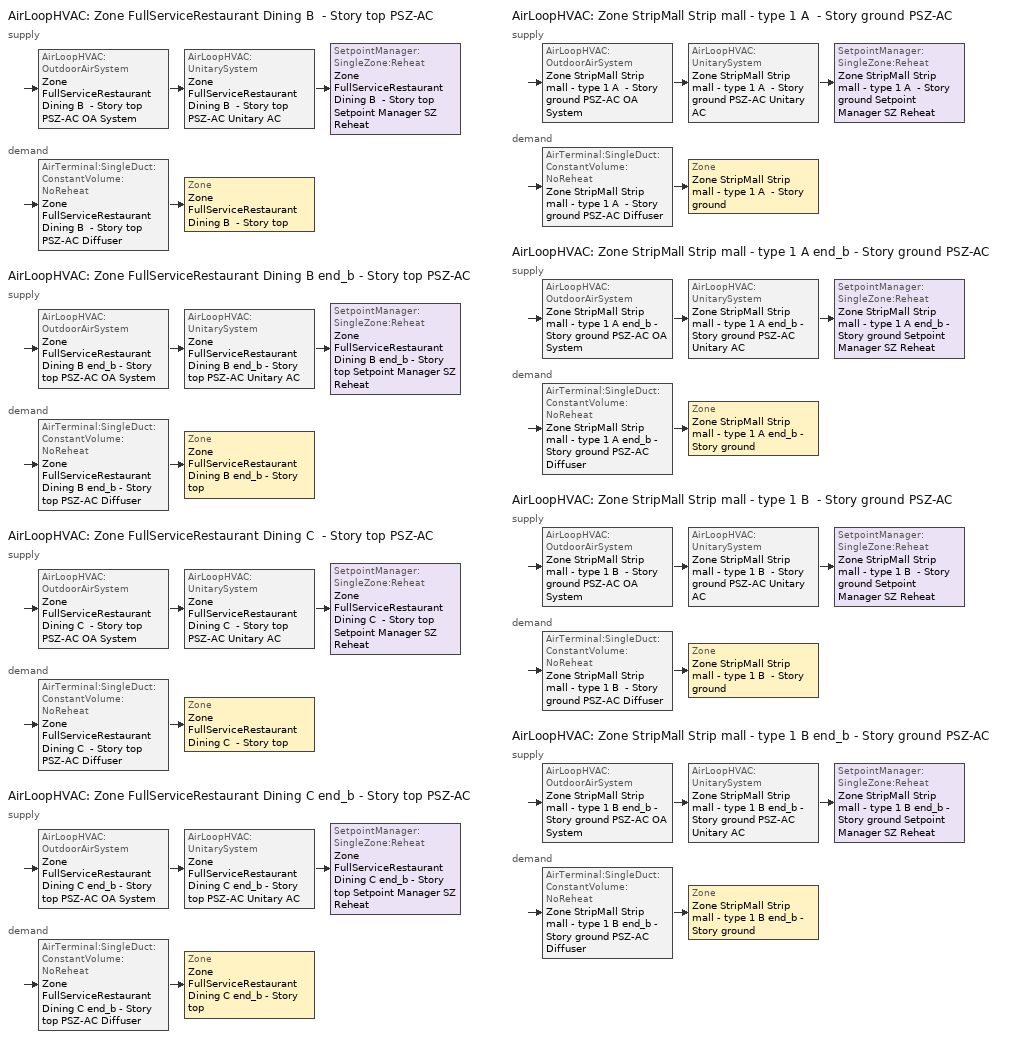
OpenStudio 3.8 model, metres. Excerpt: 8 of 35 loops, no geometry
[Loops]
AirLoopHVAC 'Zone FullServiceRestaurant Dining B  - Story top PSZ-AC'
 supply: AirLoopHVAC:OutdoorAirSystem 'Zone FullServiceRestaurant Dining B  - Story top PSZ-AC OA System' > AirLoopHVAC:UnitarySystem 'Zone FullServiceRestaurant Dining B  - Story top PSZ-AC Unitary AC' > SetpointManager:SingleZone:Reheat 'Zone FullServiceRestaurant Dining B  - Story top Setpoint Manager SZ Reheat'
 demand: AirTerminal:SingleDuct:ConstantVolume:NoReheat 'Zone FullServiceRestaurant Dining B  - Story top PSZ-AC Diffuser' > Zone 'Zone FullServiceRestaurant Dining B  - Story top'
AirLoopHVAC 'Zone FullServiceRestaurant Dining B end_b - Story top PSZ-AC'
 supply: AirLoopHVAC:OutdoorAirSystem 'Zone FullServiceRestaurant Dining B end_b - Story top PSZ-AC OA System' > AirLoopHVAC:UnitarySystem 'Zone FullServiceRestaurant Dining B end_b - Story top PSZ-AC Unitary AC' > SetpointManager:SingleZone:Reheat 'Zone FullServiceRestaurant Dining B end_b - Story top Setpoint Manager SZ Reheat'
 demand: AirTerminal:SingleDuct:ConstantVolume:NoReheat 'Zone FullServiceRestaurant Dining B end_b - Story top PSZ-AC Diffuser' > Zone 'Zone FullServiceRestaurant Dining B end_b - Story top'
AirLoopHVAC 'Zone FullServiceRestaurant Dining C  - Story top PSZ-AC'
 supply: AirLoopHVAC:OutdoorAirSystem 'Zone FullServiceRestaurant Dining C  - Story top PSZ-AC OA System' > AirLoopHVAC:UnitarySystem 'Zone FullServiceRestaurant Dining C  - Story top PSZ-AC Unitary AC' > SetpointManager:SingleZone:Reheat 'Zone FullServiceRestaurant Dining C  - Story top Setpoint Manager SZ Reheat'
 demand: AirTerminal:SingleDuct:ConstantVolume:NoReheat 'Zone FullServiceRestaurant Dining C  - Story top PSZ-AC Diffuser' > Zone 'Zone FullServiceRestaurant Dining C  - Story top'
AirLoopHVAC 'Zone FullServiceRestaurant Dining C end_b - Story top PSZ-AC'
 supply: AirLoopHVAC:OutdoorAirSystem 'Zone FullServiceRestaurant Dining C end_b - Story top PSZ-AC OA System' > AirLoopHVAC:UnitarySystem 'Zone FullServiceRestaurant Dining C end_b - Story top PSZ-AC Unitary AC' > SetpointManager:SingleZone:Reheat 'Zone FullServiceRestaurant Dining C end_b - Story top Setpoint Manager SZ Reheat'
 demand: AirTerminal:SingleDuct:ConstantVolume:NoReheat 'Zone FullServiceRestaurant Dining C end_b - Story top PSZ-AC Diffuser' > Zone 'Zone FullServiceRestaurant Dining C end_b - Story top'
AirLoopHVAC 'Zone StripMall Strip mall - type 1 A  - Story ground PSZ-AC'
 supply: AirLoopHVAC:OutdoorAirSystem 'Zone StripMall Strip mall - type 1 A  - Story ground PSZ-AC OA System' > AirLoopHVAC:UnitarySystem 'Zone StripMall Strip mall - type 1 A  - Story ground PSZ-AC Unitary AC' > SetpointManager:SingleZone:Reheat 'Zone StripMall Strip mall - type 1 A  - Story ground Setpoint Manager SZ Reheat'
 demand: AirTerminal:SingleDuct:ConstantVolume:NoReheat 'Zone StripMall Strip mall - type 1 A  - Story ground PSZ-AC Diffuser' > Zone 'Zone StripMall Strip mall - type 1 A  - Story ground'
AirLoopHVAC 'Zone StripMall Strip mall - type 1 A end_b - Story ground PSZ-AC'
 supply: AirLoopHVAC:OutdoorAirSystem 'Zone StripMall Strip mall - type 1 A end_b - Story ground PSZ-AC OA System' > AirLoopHVAC:UnitarySystem 'Zone StripMall Strip mall - type 1 A end_b - Story ground PSZ-AC Unitary AC' > SetpointManager:SingleZone:Reheat 'Zone StripMall Strip mall - type 1 A end_b - Story ground Setpoint Manager SZ Reheat'
 demand: AirTerminal:SingleDuct:ConstantVolume:NoReheat 'Zone StripMall Strip mall - type 1 A end_b - Story ground PSZ-AC Diffuser' > Zone 'Zone StripMall Strip mall - type 1 A end_b - Story ground'
AirLoopHVAC 'Zone StripMall Strip mall - type 1 B  - Story ground PSZ-AC'
 supply: AirLoopHVAC:OutdoorAirSystem 'Zone StripMall Strip mall - type 1 B  - Story ground PSZ-AC OA System' > AirLoopHVAC:UnitarySystem 'Zone StripMall Strip mall - type 1 B  - Story ground PSZ-AC Unitary AC' > SetpointManager:SingleZone:Reheat 'Zone StripMall Strip mall - type 1 B  - Story ground Setpoint Manager SZ Reheat'
 demand: AirTerminal:SingleDuct:ConstantVolume:NoReheat 'Zone StripMall Strip mall - type 1 B  - Story ground PSZ-AC Diffuser' > Zone 'Zone StripMall Strip mall - type 1 B  - Story ground'
AirLoopHVAC 'Zone StripMall Strip mall - type 1 B end_b - Story ground PSZ-AC'
 supply: AirLoopHVAC:OutdoorAirSystem 'Zone StripMall Strip mall - type 1 B end_b - Story ground PSZ-AC OA System' > AirLoopHVAC:UnitarySystem 'Zone StripMall Strip mall - type 1 B end_b - Story ground PSZ-AC Unitary AC' > SetpointManager:SingleZone:Reheat 'Zone StripMall Strip mall - type 1 B end_b - Story ground Setpoint Manager SZ Reheat'
 demand: AirTerminal:SingleDuct:ConstantVolume:NoReheat 'Zone StripMall Strip mall - type 1 B end_b - Story ground PSZ-AC Diffuser' > Zone 'Zone StripMall Strip mall - type 1 B end_b - Story ground'
[Sizing:Zone] Zone Cooling Design Supply Air Temperature Input Method=SupplyAirTemperature; Zone Cooling Design Supply Air Temperature {C}=12.7778; Zone Cooling Design Supply Air Temperature Difference {deltaC}=11.11; Zone Heating Design Supply Air Temperature Input Method=SupplyAirTemperature; Zone Heating Design Supply Air Temperature {C}=50; Zone Heating Design Supply Air Temperature Difference {deltaC}=11.11; Zone Cooling Design Supply Air Humidity Ratio {kg-H2O/kg-air}=0.0085; Zone Heating Design Supply Air Humidity Ratio {kg-H2O/kg-air}=0.008; Cooling Design Air Flow Method=DesignDay; Heating Design Air Flow Method=DesignDay; Account for Dedicated Outdoor Air System=No; Dedicated Outdoor Air System Control Strategy=NeutralSupplyAir; Dedicated Outdoor Air Low Setpoint Temperature for Design {C}=autosize; Dedicated Outdoor Air High Setpoint Temperature for Design {C}=autosize; Zone Load Sizing Method=Sensible Load Only No Latent Load; Zone Latent Cooling Design Supply Air Humidity Ratio Input Method=HumidityRatioDifference; Zone Cooling Design Supply Air Humidity Ratio Difference {kgWater/kgDryAir}=0.005; Zone Latent Heating Design Supply Air Humidity Ratio Input Method=HumidityRatioDifference; Zone Humidification Design Supply Air Humidity Ratio Difference {kgWater/kgDryAir}=0.005
Zone StripMall Strip mall - type 1 A  - Story ground; Zone StripMall Strip mall - type 1 B  - Story ground; Zone StripMall Strip mall - type 1 A end_b - Story ground; Zone StripMall Strip mall - type 1 B end_b - Story ground; Zone FullServiceRestaurant Dining B  - Story top; Zone FullServiceRestaurant Dining C  - Story top; Zone FullServiceRestaurant Dining B end_b - Story top; Zone FullServiceRestaurant Dining C end_b - Story top
[Zone equipment]
Zone StripMall Strip mall - type 1 A  - Story ground: Zone StripMall Strip mall - type 1 A  - Story ground PSZ-AC Diffuser
Zone StripMall Strip mall - type 1 B  - Story ground: Zone StripMall Strip mall - type 1 B  - Story ground PSZ-AC Diffuser
Zone StripMall Strip mall - type 1 A end_b - Story ground: Zone StripMall Strip mall - type 1 A end_b - Story ground PSZ-AC Diffuser
Zone StripMall Strip mall - type 1 B end_b - Story ground: Zone StripMall Strip mall - type 1 B end_b - Story ground PSZ-AC Diffuser
Zone FullServiceRestaurant Dining B  - Story top: Zone FullServiceRestaurant Dining B  - Story top PSZ-AC Diffuser
Zone FullServiceRestaurant Dining C  - Story top: Zone FullServiceRestaurant Dining C  - Story top PSZ-AC Diffuser
Zone FullServiceRestaurant Dining B end_b - Story top: Zone FullServiceRestaurant Dining B end_b - Story top PSZ-AC Diffuser
Zone FullServiceRestaurant Dining C end_b - Story top: Zone FullServiceRestaurant Dining C end_b - Story top PSZ-AC Diffuser
[AirLoopHVAC] Design Return Air Flow Fraction of Supply Air Flow=1
Name | Availability Schedule | Design Supply Air Flow Rate {m3/s}
Zone FullServiceRestaurant Dining B  - Story top PSZ-AC | Zone FullServiceRestaurant Dining B  - Story top PSZ-AC Occ Sch | 12.1551
Zone FullServiceRestaurant Dining B end_b - Story top PSZ-AC | Zone FullServiceRestaurant Dining B end_b - Story top PSZ-AC Occ Sch | 1.82918
Zone FullServiceRestaurant Dining C  - Story top PSZ-AC | Zone FullServiceRestaurant Dining C  - Story top PSZ-AC Occ Sch | 3.21181
Zone FullServiceRestaurant Dining C end_b - Story top PSZ-AC | Zone FullServiceRestaurant Dining C end_b - Story top PSZ-AC Occ Sch | 0.320597
Zone StripMall Strip mall - type 1 A  - Story ground PSZ-AC | Zone StripMall Strip mall - type 1 A  - Story ground PSZ-AC Occ Sch | 1.13034
Zone StripMall Strip mall - type 1 A end_b - Story ground PSZ-AC | Zone StripMall Strip mall - type 1 A end_b - Story ground PSZ-AC Occ Sch | 0.137157
Zone StripMall Strip mall - type 1 B  - Story ground PSZ-AC | Zone StripMall Strip mall - type 1 B  - Story ground PSZ-AC Occ Sch | 4.20475
Zone StripMall Strip mall - type 1 B end_b - Story ground PSZ-AC | Zone StripMall Strip mall - type 1 B end_b - Story ground PSZ-AC Occ Sch | 0.74629
[Sizing:System] Type of Load to Size On=Sensible; Central Heating Maximum System Air Flow Ratio=1; Preheat Design Temperature {C}=7.22222; Preheat Design Humidity Ratio {kg-H2O/kg-Air}=0.008; Precool Design Temperature {C}=12.7778; Precool Design Humidity Ratio {kg-H2O/kg-Air}=0.008; Central Cooling Design Supply Air Temperature {C}=12.7778; Central Heating Design Supply Air Temperature {C}=50; Sizing Option=Coincident; 100% Outdoor Air in Cooling=No; 100% Outdoor Air in Heating=No; Central Cooling Design Supply Air Humidity Ratio {kg-H2O/kg-Air}=0.0085; Central Heating Design Supply Air Humidity Ratio {kg-H2O/kg-Air}=0.008; Cooling Design Air Flow Method=DesignDay; Heating Design Air Flow Method=DesignDay; System Outdoor Air Method=ZoneSum; Zone Maximum Outdoor Air Fraction=1; Cooling Supply Air Flow Rate Per Floor Area {m3/s-m2}=0.00996765; Cooling Fraction of Autosized Cooling Supply Air Flow Rate=1; Cooling Supply Air Flow Rate Per Unit Cooling Capacity {m3/s-W}=3.94755e-05; Heating Supply Air Flow Rate Per Floor Area {m3/s-m2}=0.00996765; Heating Fraction of Autosized Heating Supply Air Flow Rate=1; Heating Fraction of Autosized Cooling Supply Air Flow Rate=1; Heating Supply Air Flow Rate Per Unit Heating Capacity {m3/s-W}=3.15882e-05; Cooling Design Capacity Method=CoolingDesignCapacity; Cooling Design Capacity Per Floor Area {W/m2}=234.7; Fraction of Autosized Cooling Design Capacity=1; Heating Design Capacity Method=HeatingDesignCapacity; Heating Design Capacity Per Floor Area {W/m2}=157; Fraction of Autosized Heating Design Capacity=1; Central Cooling Capacity Control Method=OnOff; Occupant Diversity=1
Name | Design Outdoor Air Flow Rate {m3/s} | Cooling Design Capacity {W} | Heating Design Capacity {W}
Zone FullServiceRestaurant Dining B  - Story top PSZ-AC | 12.1551 | 147086 | 949807
Zone FullServiceRestaurant Dining B end_b - Story top PSZ-AC | 1.82918 | 21953.35 | 77669.92
Zone FullServiceRestaurant Dining C  - Story top PSZ-AC | 3.21181 | 38395.7 | 139285
Zone FullServiceRestaurant Dining C end_b - Story top PSZ-AC | 0.320597 | 3998.16 | 11389.94
Zone StripMall Strip mall - type 1 A  - Story ground PSZ-AC | 1.13034 | 11672.58 | 36805.34
Zone StripMall Strip mall - type 1 A end_b - Story ground PSZ-AC | 0.137157 | 1627.5 | 3651.76
Zone StripMall Strip mall - type 1 B  - Story ground PSZ-AC | 4.20475 | 51407.98 | 250982
Zone StripMall Strip mall - type 1 B end_b - Story ground PSZ-AC | 0.74629 | 9135.08 | 17388.79
[SetpointManager:SingleZone:Reheat] Minimum Supply Air Temperature {C}=12.7778; Maximum Supply Air Temperature {C}=50
Name | Control Zone | Setpoint Node or NodeList
Zone FullServiceRestaurant Dining B  - Story top Setpoint Manager SZ Reheat | Zone FullServiceRestaurant Dining B  - Story top | Zone FullServiceRestaurant Dining B  - Story top PSZ-AC Supply Outlet Node
Zone FullServiceRestaurant Dining B end_b - Story top Setpoint Manager SZ Reheat | Zone FullServiceRestaurant Dining B end_b - Story top | Zone FullServiceRestaurant Dining B end_b - Story top PSZ-AC Supply Outlet Node
Zone FullServiceRestaurant Dining C  - Story top Setpoint Manager SZ Reheat | Zone FullServiceRestaurant Dining C  - Story top | Zone FullServiceRestaurant Dining C  - Story top PSZ-AC Supply Outlet Node
Zone FullServiceRestaurant Dining C end_b - Story top Setpoint Manager SZ Reheat | Zone FullServiceRestaurant Dining C end_b - Story top | Zone FullServiceRestaurant Dining C end_b - Story top PSZ-AC Supply Outlet Node
Zone StripMall Strip mall - type 1 A  - Story ground Setpoint Manager SZ Reheat | Zone StripMall Strip mall - type 1 A  - Story ground | Zone StripMall Strip mall - type 1 A  - Story ground PSZ-AC Supply Outlet Node
Zone StripMall Strip mall - type 1 A end_b - Story ground Setpoint Manager SZ Reheat | Zone StripMall Strip mall - type 1 A end_b - Story ground | Zone StripMall Strip mall - type 1 A end_b - Story ground PSZ-AC Supply Outlet Node
Zone StripMall Strip mall - type 1 B  - Story ground Setpoint Manager SZ Reheat | Zone StripMall Strip mall - type 1 B  - Story ground | Zone StripMall Strip mall - type 1 B  - Story ground PSZ-AC Supply Outlet Node
Zone StripMall Strip mall - type 1 B end_b - Story ground Setpoint Manager SZ Reheat | Zone StripMall Strip mall - type 1 B end_b - Story ground | Zone StripMall Strip mall - type 1 B end_b - Story ground PSZ-AC Supply Outlet Node
[Coil:Heating:Gas] Availability Schedule=Always On Discrete; Gas Burner Efficiency=0.8; On Cycle Parasitic Electric Load {W}=0; Off Cycle Parasitic Gas Load {W}=0
Name | Nominal Capacity {W}
Zone FullServiceRestaurant Dining B  - Story top PSZ-AC Gas Htg Coil 3893kBtu/hr 0.8 Thermal Eff | 960501
Zone FullServiceRestaurant Dining B end_b - Story top PSZ-AC Gas Htg Coil 390kBtu/hr 0.8 Thermal Eff | 109420
Zone FullServiceRestaurant Dining C  - Story top PSZ-AC Gas Htg Coil 700kBtu/hr 0.8 Thermal Eff | 193693
Zone FullServiceRestaurant Dining C end_b - Story top PSZ-AC Gas Htg Coil 63kBtu/hr 0.8 Thermal Eff | 17982.6
Zone StripMall Strip mall - type 1 A  - Story ground PSZ-AC Gas Htg Coil 416kBtu/hr 0.8 Thermal Eff | 61582.5
Zone StripMall Strip mall - type 1 A end_b - Story ground PSZ-AC Gas Htg Coil 35kBtu/hr 0.8 Thermal Eff | 6441.67
Zone StripMall Strip mall - type 1 B  - Story ground PSZ-AC Gas Htg Coil 4064kBtu/hr 0.8 Thermal Eff | 315629
Zone StripMall Strip mall - type 1 B end_b - Story ground PSZ-AC Gas Htg Coil 223kBtu/hr 0.8 Thermal Eff | 36938
[Coil:Heating:Electric] Availability Schedule=Always Off Discrete; Efficiency=1; Nominal Capacity {W}=0
Zone FullServiceRestaurant Dining B  - Story top PSZ-AC No Heat; Zone FullServiceRestaurant Dining B end_b - Story top PSZ-AC No Heat; Zone FullServiceRestaurant Dining C  - Story top PSZ-AC No Heat; Zone FullServiceRestaurant Dining C end_b - Story top PSZ-AC No Heat; Zone StripMall Strip mall - type 1 A  - Story ground PSZ-AC No Heat; Zone StripMall Strip mall - type 1 A end_b - Story ground PSZ-AC No Heat; Zone StripMall Strip mall - type 1 B  - Story ground PSZ-AC No Heat; Zone StripMall Strip mall - type 1 B end_b - Story ground PSZ-AC No Heat
[Coil:Cooling:DX:SingleSpeed] Availability Schedule=Always On Discrete; Rated Sensible Heat Ratio=0.800655; Rated Evaporator Fan Power Per Volume Flow Rate 2017 {W/(m3/s)}=773.3; Rated Evaporator Fan Power Per Volume Flow Rate 2023 {W/(m3/s)}=934.4; Total Cooling Capacity Function of Temperature Curve=DOE Ref DX Clg Coil Cool-Cap-fT; Total Cooling Capacity Function of Flow Fraction Curve=DOE Ref DX Clg Coil Cool-CAP-fFlow; Energy Input Ratio Function of Temperature Curve=DOE Ref DX Clg Coil Cool-EIR-fT; Energy Input Ratio Function of Flow Fraction Curve=DOE Ref DX Clg Coil Cool-EIR-fFlow; Part Load Fraction Correlation Curve=DOE Ref DX Clg Coil Cool-PLF-fPLR; Minimum Outdoor Dry-Bulb Temperature for Compressor Operation {C}=-25; Nominal Time for Condensate Removal to Begin {s}=0; Ratio of Initial Moisture Evaporation Rate and Steady State Latent Capacity=0; Maximum Cycling Rate {cycles/hr}=0; Latent Capacity Time Constant {s}=0; Condenser Type=AirCooled; Evaporative Condenser Effectiveness=0.9; Evaporative Condenser Air Flow Rate {m3/s}=autosize; Evaporative Condenser Pump Rated Power Consumption {W}=autosize; Crankcase Heater Capacity {W}=0; Maximum Outdoor Dry-Bulb Temperature for Crankcase Heater Operation {C}=10; Basin Heater Capacity {W/K}=0; Basin Heater Setpoint Temperature {C}=2
Name | Rated Total Cooling Capacity {W} | Rated COP {W/W} | Rated Air Flow Rate {m3/s}
Zone FullServiceRestaurant Dining B  - Story top PSZ-AC 1spd DX AC Clg Coil 978kBtu/hr 8.2EER | 201210 | 2.86725 | 12.1551
Zone FullServiceRestaurant Dining B end_b - Story top PSZ-AC 1spd DX AC Clg Coil 114kBtu/hr 8.9EER | 30279.4 | 3.10038 | 1.82918
Zone FullServiceRestaurant Dining C  - Story top PSZ-AC 1spd DX AC Clg Coil 204kBtu/hr 8.5EER | 53166.9 | 2.96716 | 3.21181
Zone FullServiceRestaurant Dining C end_b - Story top PSZ-AC 1spd DX AC Clg Coil 19kBtu/hr 9.7SEER | 5307.02 | 2.967036 | 0.320597
Zone StripMall Strip mall - type 1 A  - Story ground PSZ-AC 1spd DX AC Clg Coil 167kBtu/hr 8.5EER | 18711.2 | 2.96716 | 1.13034
Zone StripMall Strip mall - type 1 A end_b - Story ground PSZ-AC 1spd DX AC Clg Coil 14kBtu/hr 9.7SEER | 2270.44 | 2.967036 | 0.137157
Zone StripMall Strip mall - type 1 B  - Story ground PSZ-AC 1spd DX AC Clg Coil 1103kBtu/hr 8.2EER | 69603.6 | 2.86725 | 4.20475
Zone StripMall Strip mall - type 1 B end_b - Story ground PSZ-AC 1spd DX AC Clg Coil 90kBtu/hr 8.9EER | 12353.7 | 3.10038 | 0.74629
[Fan:OnOff] Availability Schedule=Always On Discrete; Motor In Airstream Fraction=1
Name | Fan Total Efficiency | Pressure Rise {Pa} | Maximum Flow Rate {m3/s} | Motor Efficiency | Fan Power Ratio Function of Speed Ratio Curve | Fan Efficiency Ratio Function of Speed Ratio Curve
Zone FullServiceRestaurant Dining B  - Story top PSZ-AC Fan | 0.6045 | 1018.77 | 12.1551 | 0.93 | Fan On Off Power Curve 8 | Fan On Off Efficiency Curve 8
Zone FullServiceRestaurant Dining B end_b - Story top PSZ-AC Fan | 0.56875 | 622.722 | 1.82918 | 0.875 | Fan On Off Power Curve 9 | Fan On Off Efficiency Curve 9
Zone FullServiceRestaurant Dining C  - Story top PSZ-AC Fan | 0.58175 | 1110.94 | 3.21181 | 0.895 | Fan On Off Power Curve 10 | Fan On Off Efficiency Curve 10
Zone FullServiceRestaurant Dining C end_b - Story top PSZ-AC Fan | 0.53625 | 622.722 | 0.320597 | 0.825 | Fan On Off Power Curve 11 | Fan On Off Efficiency Curve 11
Zone StripMall Strip mall - type 1 A  - Story ground PSZ-AC Fan | 0.56875 | 622.722 | 1.13034 | 0.875 | Fan On Off Power Curve 12 | Fan On Off Efficiency Curve 12
Zone StripMall Strip mall - type 1 A end_b - Story ground PSZ-AC Fan | 0.53625 | 622.722 | 0.137157 | 0.825 | Fan On Off Power Curve 13 | Fan On Off Efficiency Curve 13
Zone StripMall Strip mall - type 1 B  - Story ground PSZ-AC Fan | 0.6045 | 1018.77 | 4.20475 | 0.93 | Fan On Off Power Curve 14 | Fan On Off Efficiency Curve 14
Zone StripMall Strip mall - type 1 B end_b - Story ground PSZ-AC Fan | 0.56875 | 622.722 | 0.74629 | 0.875 | Fan On Off Power Curve 15 | Fan On Off Efficiency Curve 15
[AirLoopHVAC:UnitarySystem] Control Type=Load; Dehumidification Control Type=None; Availability Schedule=Always On Discrete; Fan Placement=DrawThrough; DX Heating Coil Sizing Ratio=1; Use DOAS DX Cooling Coil=No; DOAS DX Cooling Coil Leaving Minimum Air Temperature {C}=2; Latent Load Control=SensibleOnlyLoadControl; Supply Air Flow Rate Method During Cooling Operation=SupplyAirFlowRate; Supply Air Flow Rate Method During Heating Operation=SupplyAirFlowRate; Supply Air Flow Rate Method When No Cooling or Heating is Required=None; No Load Supply Air Flow Rate Control Set To Low Speed=Yes; Maximum Supply Air Temperature {C}=50; Maximum Outdoor Dry-Bulb Temperature for Supplemental Heater Operation {C}=21; Ancilliary On-Cycle Electric Power {W}=0; Ancilliary Off-Cycle Electric Power {W}=0
Name | Controlling Zone or Thermostat Location | Supply Fan | Supply Air Fan Operating Mode Schedule | Heating Coil | Cooling Coil | Supplemental Heating Coil | Supply Air Flow Rate During Cooling Operation {m3/s} | Supply Air Flow Rate During Heating Operation {m3/s}
Zone FullServiceRestaurant Dining B  - Story top PSZ-AC Unitary AC | Zone FullServiceRestaurant Dining B  - Story top | Zone FullServiceRestaurant Dining B  - Story top PSZ-AC Fan | Zone FullServiceRestaurant Dining B  - Story top PSZ-AC_night_fancycle_schedule | Zone FullServiceRestaurant Dining B  - Story top PSZ-AC Gas Htg Coil 3893kBtu/hr 0.8 Thermal Eff | Zone FullServiceRestaurant Dining B  - Story top PSZ-AC 1spd DX AC Clg Coil 978kBtu/hr 8.2EER | Zone FullServiceRestaurant Dining B  - Story top PSZ-AC No Heat | 12.1551 | 12.1551
Zone FullServiceRestaurant Dining B end_b - Story top PSZ-AC Unitary AC | Zone FullServiceRestaurant Dining B end_b - Story top | Zone FullServiceRestaurant Dining B end_b - Story top PSZ-AC Fan | Zone FullServiceRestaurant Dining B end_b - Story top PSZ-AC_night_fancycle_schedule | Zone FullServiceRestaurant Dining B end_b - Story top PSZ-AC Gas Htg Coil 390kBtu/hr 0.8 Thermal Eff | Zone FullServiceRestaurant Dining B end_b - Story top PSZ-AC 1spd DX AC Clg Coil 114kBtu/hr 8.9EER | Zone FullServiceRestaurant Dining B end_b - Story top PSZ-AC No Heat | 1.82918 | 1.82918
Zone FullServiceRestaurant Dining C  - Story top PSZ-AC Unitary AC | Zone FullServiceRestaurant Dining C  - Story top | Zone FullServiceRestaurant Dining C  - Story top PSZ-AC Fan | Zone FullServiceRestaurant Dining C  - Story top PSZ-AC_night_fancycle_schedule | Zone FullServiceRestaurant Dining C  - Story top PSZ-AC Gas Htg Coil 700kBtu/hr 0.8 Thermal Eff | Zone FullServiceRestaurant Dining C  - Story top PSZ-AC 1spd DX AC Clg Coil 204kBtu/hr 8.5EER | Zone FullServiceRestaurant Dining C  - Story top PSZ-AC No Heat | 3.21181 | 3.21181
Zone FullServiceRestaurant Dining C end_b - Story top PSZ-AC Unitary AC | Zone FullServiceRestaurant Dining C end_b - Story top | Zone FullServiceRestaurant Dining C end_b - Story top PSZ-AC Fan | Zone FullServiceRestaurant Dining C end_b - Story top PSZ-AC_night_fancycle_schedule | Zone FullServiceRestaurant Dining C end_b - Story top PSZ-AC Gas Htg Coil 63kBtu/hr 0.8 Thermal Eff | Zone FullServiceRestaurant Dining C end_b - Story top PSZ-AC 1spd DX AC Clg Coil 19kBtu/hr 9.7SEER | Zone FullServiceRestaurant Dining C end_b - Story top PSZ-AC No Heat | 0.320597 | 0.320597
Zone StripMall Strip mall - type 1 A  - Story ground PSZ-AC Unitary AC | Zone StripMall Strip mall - type 1 A  - Story ground | Zone StripMall Strip mall - type 1 A  - Story ground PSZ-AC Fan | Zone StripMall Strip mall - type 1 A  - Story ground PSZ-AC_night_fancycle_schedule | Zone StripMall Strip mall - type 1 A  - Story ground PSZ-AC Gas Htg Coil 416kBtu/hr 0.8 Thermal Eff | Zone StripMall Strip mall - type 1 A  - Story ground PSZ-AC 1spd DX AC Clg Coil 167kBtu/hr 8.5EER | Zone StripMall Strip mall - type 1 A  - Story ground PSZ-AC No Heat | 1.13034 | 1.13034
Zone StripMall Strip mall - type 1 A end_b - Story ground PSZ-AC Unitary AC | Zone StripMall Strip mall - type 1 A end_b - Story ground | Zone StripMall Strip mall - type 1 A end_b - Story ground PSZ-AC Fan | Zone StripMall Strip mall - type 1 A end_b - Story ground PSZ-AC_night_fancycle_schedule | Zone StripMall Strip mall - type 1 A end_b - Story ground PSZ-AC Gas Htg Coil 35kBtu/hr 0.8 Thermal Eff | Zone StripMall Strip mall - type 1 A end_b - Story ground PSZ-AC 1spd DX AC Clg Coil 14kBtu/hr 9.7SEER | Zone StripMall Strip mall - type 1 A end_b - Story ground PSZ-AC No Heat | 0.137157 | 0.137157
Zone StripMall Strip mall - type 1 B  - Story ground PSZ-AC Unitary AC | Zone StripMall Strip mall - type 1 B  - Story ground | Zone StripMall Strip mall - type 1 B  - Story ground PSZ-AC Fan | Zone StripMall Strip mall - type 1 B  - Story ground PSZ-AC_night_fancycle_schedule | Zone StripMall Strip mall - type 1 B  - Story ground PSZ-AC Gas Htg Coil 4064kBtu/hr 0.8 Thermal Eff | Zone StripMall Strip mall - type 1 B  - Story ground PSZ-AC 1spd DX AC Clg Coil 1103kBtu/hr 8.2EER | Zone StripMall Strip mall - type 1 B  - Story ground PSZ-AC No Heat | 4.20475 | 4.20475
Zone StripMall Strip mall - type 1 B end_b - Story ground PSZ-AC Unitary AC | Zone StripMall Strip mall - type 1 B end_b - Story ground | Zone StripMall Strip mall - type 1 B end_b - Story ground PSZ-AC Fan | Zone StripMall Strip mall - type 1 B end_b - Story ground PSZ-AC_night_fancycle_schedule | Zone StripMall Strip mall - type 1 B end_b - Story ground PSZ-AC Gas Htg Coil 223kBtu/hr 0.8 Thermal Eff | Zone StripMall Strip mall - type 1 B end_b - Story ground PSZ-AC 1spd DX AC Clg Coil 90kBtu/hr 8.9EER | Zone StripMall Strip mall - type 1 B end_b - Story ground PSZ-AC No Heat | 0.74629 | 0.74629
[Controller:OutdoorAir] Economizer Control Action Type=ModulateFlow; Lockout Type=LockoutWithCompressor; Minimum Limit Type=FixedMinimum; High Humidity Control=No; Heat Recovery Bypass Control Type=BypassWhenWithinEconomizerLimits; Economizer Operation Staging=InterlockedWithMechanicalCooling
Name | Minimum Outdoor Air Flow Rate {m3/s} | Maximum Outdoor Air Flow Rate {m3/s} | Economizer Control Type | Economizer Maximum Limit Dry-Bulb Temperature {C} | Minimum Outdoor Air Schedule | Controller Mechanical Ventilation | Economizer Maximum Limit Enthalpy {J/kg}
Zone FullServiceRestaurant Dining B  - Story top PSZ-AC OA System Controller | 11.8657 | 12.1551 | FixedDryBulb | 10.88 | Zone FullServiceRestaurant Dining B  - Story top PSZ-AC_night_ventcycle_schedule | Controller Mechanical Ventilation 9
Zone FullServiceRestaurant Dining B end_b - Story top PSZ-AC OA System Controller | 0.970315 | 1.82918 | NoEconomizer | 28 | Zone FullServiceRestaurant Dining B end_b - Story top PSZ-AC_night_ventcycle_schedule | Controller Mechanical Ventilation 10 | 64000
Zone FullServiceRestaurant Dining C  - Story top PSZ-AC OA System Controller | 1.74006 | 3.21181 | FixedDryBulb | 10.88 | Zone FullServiceRestaurant Dining C  - Story top PSZ-AC_night_ventcycle_schedule | Controller Mechanical Ventilation 11
Zone FullServiceRestaurant Dining C end_b - Story top PSZ-AC OA System Controller | 0.142292 | 0.320597 | NoEconomizer | 28 | Zone FullServiceRestaurant Dining C end_b - Story top PSZ-AC_night_ventcycle_schedule | Controller Mechanical Ventilation 12 | 64000
Zone StripMall Strip mall - type 1 A  - Story ground PSZ-AC OA System Controller | 0.459802 | 1.13034 | FixedDryBulb | 10.88 | Zone StripMall Strip mall - type 1 A  - Story ground PSZ-AC_night_ventcycle_schedule | Controller Mechanical Ventilation 13
Zone StripMall Strip mall - type 1 A end_b - Story ground PSZ-AC OA System Controller | 0.0318565 | 0.137157 | NoEconomizer | 28 | Zone StripMall Strip mall - type 1 A end_b - Story ground PSZ-AC_night_ventcycle_schedule | Controller Mechanical Ventilation 14 | 64000
Zone StripMall Strip mall - type 1 B  - Story ground PSZ-AC OA System Controller | 3.13547 | 4.20475 | FixedDryBulb | 10.88 | Zone StripMall Strip mall - type 1 B  - Story ground PSZ-AC_night_ventcycle_schedule | Controller Mechanical Ventilation 15
Zone StripMall Strip mall - type 1 B end_b - Story ground PSZ-AC OA System Controller | 0.217235 | 0.74629 | NoEconomizer | 28 | Zone StripMall Strip mall - type 1 B end_b - Story ground PSZ-AC_night_ventcycle_schedule | Controller Mechanical Ventilation 16 | 64000
[Controller:MechanicalVentilation] Availability Schedule=Always On Discrete
Controller Mechanical Ventilation 9; Controller Mechanical Ventilation 10; Controller Mechanical Ventilation 11; Controller Mechanical Ventilation 12; Controller Mechanical Ventilation 13; Controller Mechanical Ventilation 14; Controller Mechanical Ventilation 15; Controller Mechanical Ventilation 16
[AirLoopHVAC:OutdoorAirSystem]
Name | Controller
Zone FullServiceRestaurant Dining B  - Story top PSZ-AC OA System | Zone FullServiceRestaurant Dining B  - Story top PSZ-AC OA System Controller
Zone FullServiceRestaurant Dining B end_b - Story top PSZ-AC OA System | Zone FullServiceRestaurant Dining B end_b - Story top PSZ-AC OA System Controller
Zone FullServiceRestaurant Dining C  - Story top PSZ-AC OA System | Zone FullServiceRestaurant Dining C  - Story top PSZ-AC OA System Controller
Zone FullServiceRestaurant Dining C end_b - Story top PSZ-AC OA System | Zone FullServiceRestaurant Dining C end_b - Story top PSZ-AC OA System Controller
Zone StripMall Strip mall - type 1 A  - Story ground PSZ-AC OA System | Zone StripMall Strip mall - type 1 A  - Story ground PSZ-AC OA System Controller
Zone StripMall Strip mall - type 1 A end_b - Story ground PSZ-AC OA System | Zone StripMall Strip mall - type 1 A end_b - Story ground PSZ-AC OA System Controller
Zone StripMall Strip mall - type 1 B  - Story ground PSZ-AC OA System | Zone StripMall Strip mall - type 1 B  - Story ground PSZ-AC OA System Controller
Zone StripMall Strip mall - type 1 B end_b - Story ground PSZ-AC OA System | Zone StripMall Strip mall - type 1 B end_b - Story ground PSZ-AC OA System Controller
[AirTerminal:SingleDuct:ConstantVolume:NoReheat] Availability Schedule=Always On Discrete
Name | Maximum Air Flow Rate {m3/s}
Zone FullServiceRestaurant Dining B  - Story top PSZ-AC Diffuser | 12.1551
Zone FullServiceRestaurant Dining B end_b - Story top PSZ-AC Diffuser | 1.82918
Zone FullServiceRestaurant Dining C  - Story top PSZ-AC Diffuser | 3.21181
Zone FullServiceRestaurant Dining C end_b - Story top PSZ-AC Diffuser | 0.320597
Zone StripMall Strip mall - type 1 A  - Story ground PSZ-AC Diffuser | 1.13034
Zone StripMall Strip mall - type 1 A end_b - Story ground PSZ-AC Diffuser | 0.137157
Zone StripMall Strip mall - type 1 B  - Story ground PSZ-AC Diffuser | 4.20475
Zone StripMall Strip mall - type 1 B end_b - Story ground PSZ-AC Diffuser | 0.74629
[Schedule:Ruleset]
Name | Default Day Schedule | Summer Design Day Schedule | Winter Design Day Schedule
Zone FullServiceRestaurant Dining B  - Story top PSZ-AC Occ Sch | Zone FullServiceRestaurant Dining B  - Story top PSZ-AC Occ Sch Default | Zone FullServiceRestaurant Dining B  - Story top PSZ-AC Occ Sch Summer Design Day | Zone FullServiceRestaurant Dining B  - Story top PSZ-AC Occ Sch Winter Design Day
Zone FullServiceRestaurant Dining B end_b - Story top PSZ-AC Occ Sch | Zone FullServiceRestaurant Dining B end_b - Story top PSZ-AC Occ Sch Default | Zone FullServiceRestaurant Dining B end_b - Story top PSZ-AC Occ Sch Summer Design Day | Zone FullServiceRestaurant Dining B end_b - Story top PSZ-AC Occ Sch Winter Design Day
Zone FullServiceRestaurant Dining C  - Story top PSZ-AC Occ Sch | Zone FullServiceRestaurant Dining C  - Story top PSZ-AC Occ Sch Default | Zone FullServiceRestaurant Dining C  - Story top PSZ-AC Occ Sch Summer Design Day | Zone FullServiceRestaurant Dining C  - Story top PSZ-AC Occ Sch Winter Design Day
Zone FullServiceRestaurant Dining C end_b - Story top PSZ-AC Occ Sch | Zone FullServiceRestaurant Dining C end_b - Story top PSZ-AC Occ Sch Default | Zone FullServiceRestaurant Dining C end_b - Story top PSZ-AC Occ Sch Summer Design Day | Zone FullServiceRestaurant Dining C end_b - Story top PSZ-AC Occ Sch Winter Design Day
Zone StripMall Strip mall - type 1 A  - Story ground PSZ-AC Occ Sch | Zone StripMall Strip mall - type 1 A  - Story ground PSZ-AC Occ Sch Default | Zone StripMall Strip mall - type 1 A  - Story ground PSZ-AC Occ Sch Summer Design Day | Zone StripMall Strip mall - type 1 A  - Story ground PSZ-AC Occ Sch Winter Design Day
Zone StripMall Strip mall - type 1 A end_b - Story ground PSZ-AC Occ Sch | Zone StripMall Strip mall - type 1 A end_b - Story ground PSZ-AC Occ Sch Default | Zone StripMall Strip mall - type 1 A end_b - Story ground PSZ-AC Occ Sch Summer Design Day | Zone StripMall Strip mall - type 1 A end_b - Story ground PSZ-AC Occ Sch Winter Design Day
Zone StripMall Strip mall - type 1 B  - Story ground PSZ-AC Occ Sch | Zone StripMall Strip mall - type 1 B  - Story ground PSZ-AC Occ Sch Default | Zone StripMall Strip mall - type 1 B  - Story ground PSZ-AC Occ Sch Summer Design Day | Zone StripMall Strip mall - type 1 B  - Story ground PSZ-AC Occ Sch Winter Design Day
Zone StripMall Strip mall - type 1 B end_b - Story ground PSZ-AC Occ Sch | Zone StripMall Strip mall - type 1 B end_b - Story ground PSZ-AC Occ Sch Default | Zone StripMall Strip mall - type 1 B end_b - Story ground PSZ-AC Occ Sch Summer Design Day | Zone StripMall Strip mall - type 1 B end_b - Story ground PSZ-AC Occ Sch Winter Design Day
Zone FullServiceRestaurant Dining B  - Story top PSZ-AC_night_fancycle_schedule | Zone FullServiceRestaurant Dining B  - Story top PSZ-AC Occ Sch Default 1 | Zone FullServiceRestaurant Dining B  - Story top PSZ-AC Occ Sch Summer Design Day 1 | Zone FullServiceRestaurant Dining B  - Story top PSZ-AC Occ Sch Winter Design Day 1
Zone FullServiceRestaurant Dining B end_b - Story top PSZ-AC_night_fancycle_schedule | Zone FullServiceRestaurant Dining B end_b - Story top PSZ-AC Occ Sch Default 1 | Zone FullServiceRestaurant Dining B end_b - Story top PSZ-AC Occ Sch Summer Design Day 1 | Zone FullServiceRestaurant Dining B end_b - Story top PSZ-AC Occ Sch Winter Design Day 1
Zone FullServiceRestaurant Dining C  - Story top PSZ-AC_night_fancycle_schedule | Zone FullServiceRestaurant Dining C  - Story top PSZ-AC Occ Sch Default 1 | Zone FullServiceRestaurant Dining C  - Story top PSZ-AC Occ Sch Summer Design Day 1 | Zone FullServiceRestaurant Dining C  - Story top PSZ-AC Occ Sch Winter Design Day 1
Zone FullServiceRestaurant Dining C end_b - Story top PSZ-AC_night_fancycle_schedule | Zone FullServiceRestaurant Dining C end_b - Story top PSZ-AC Occ Sch Default 1 | Zone FullServiceRestaurant Dining C end_b - Story top PSZ-AC Occ Sch Summer Design Day 1 | Zone FullServiceRestaurant Dining C end_b - Story top PSZ-AC Occ Sch Winter Design Day 1
Zone StripMall Strip mall - type 1 A  - Story ground PSZ-AC_night_fancycle_schedule | Zone StripMall Strip mall - type 1 A  - Story ground PSZ-AC Occ Sch Default 1 | Zone StripMall Strip mall - type 1 A  - Story ground PSZ-AC Occ Sch Summer Design Day 1 | Zone StripMall Strip mall - type 1 A  - Story ground PSZ-AC Occ Sch Winter Design Day 1
Zone StripMall Strip mall - type 1 A end_b - Story ground PSZ-AC_night_fancycle_schedule | Zone StripMall Strip mall - type 1 A end_b - Story ground PSZ-AC Occ Sch Default 1 | Zone StripMall Strip mall - type 1 A end_b - Story ground PSZ-AC Occ Sch Summer Design Day 1 | Zone StripMall Strip mall - type 1 A end_b - Story ground PSZ-AC Occ Sch Winter Design Day 1
Zone StripMall Strip mall - type 1 B  - Story ground PSZ-AC_night_fancycle_schedule | Zone StripMall Strip mall - type 1 B  - Story ground PSZ-AC Occ Sch Default 1 | Zone StripMall Strip mall - type 1 B  - Story ground PSZ-AC Occ Sch Summer Design Day 1 | Zone StripMall Strip mall - type 1 B  - Story ground PSZ-AC Occ Sch Winter Design Day 1
Zone StripMall Strip mall - type 1 B end_b - Story ground PSZ-AC_night_fancycle_schedule | Zone StripMall Strip mall - type 1 B end_b - Story ground PSZ-AC Occ Sch Default 1 | Zone StripMall Strip mall - type 1 B end_b - Story ground PSZ-AC Occ Sch Summer Design Day 1 | Zone StripMall Strip mall - type 1 B end_b - Story ground PSZ-AC Occ Sch Winter Design Day 1
[Schedule:Day]
Zone FullServiceRestaurant Dining B  - Story top PSZ-AC Occ Sch Default; Zone FullServiceRestaurant Dining B end_b - Story top PSZ-AC Occ Sch Default; Zone FullServiceRestaurant Dining C  - Story top PSZ-AC Occ Sch Default; Zone FullServiceRestaurant Dining C end_b - Story top PSZ-AC Occ Sch Default; Zone FullServiceRestaurant Dining B  - Story top PSZ-AC Occ Sch Default 1; Zone FullServiceRestaurant Dining B end_b - Story top PSZ-AC Occ Sch Default 1; Zone FullServiceRestaurant Dining C  - Story top PSZ-AC Occ Sch Default 1; Zone FullServiceRestaurant Dining C end_b - Story top PSZ-AC Occ Sch Default 1: 10, 0, 0, 20, 0, 1, 24, 0, 0
Zone FullServiceRestaurant Dining B  - Story top PSZ-AC Occ Sch Winter Design Day; Zone FullServiceRestaurant Dining B  - Story top PSZ-AC Occ Sch Summer Design Day; Zone FullServiceRestaurant Dining B end_b - Story top PSZ-AC Occ Sch Winter Design Day; Zone FullServiceRestaurant Dining B end_b - Story top PSZ-AC Occ Sch Summer Design Day; Zone FullServiceRestaurant Dining C  - Story top PSZ-AC Occ Sch Winter Design Day; Zone FullServiceRestaurant Dining C  - Story top PSZ-AC Occ Sch Summer Design Day; Zone FullServiceRestaurant Dining C end_b - Story top PSZ-AC Occ Sch Winter Design Day; Zone FullServiceRestaurant Dining C end_b - Story top PSZ-AC Occ Sch Summer Design Day; Zone StripMall Strip mall - type 1 A  - Story ground PSZ-AC Occ Sch Winter Design Day; Zone StripMall Strip mall - type 1 A  - Story ground PSZ-AC Occ Sch Summer Design Day; Zone StripMall Strip mall - type 1 A end_b - Story ground PSZ-AC Occ Sch Winter Design Day; Zone StripMall Strip mall - type 1 A end_b - Story ground PSZ-AC Occ Sch Summer Design Day; Zone StripMall Strip mall - type 1 B  - Story ground PSZ-AC Occ Sch Winter Design Day; Zone StripMall Strip mall - type 1 B  - Story ground PSZ-AC Occ Sch Summer Design Day; Zone StripMall Strip mall - type 1 B end_b - Story ground PSZ-AC Occ Sch Winter Design Day; Zone StripMall Strip mall - type 1 B end_b - Story ground PSZ-AC Occ Sch Summer Design Day; Zone FullServiceRestaurant Dining B  - Story top PSZ-AC Occ Sch Summer Design Day 1; Zone FullServiceRestaurant Dining B  - Story top PSZ-AC Occ Sch Winter Design Day 1; Zone FullServiceRestaurant Dining B end_b - Story top PSZ-AC Occ Sch Summer Design Day 1; Zone FullServiceRestaurant Dining B end_b - Story top PSZ-AC Occ Sch Winter Design Day 1; Zone FullServiceRestaurant Dining C  - Story top PSZ-AC Occ Sch Summer Design Day 1; Zone FullServiceRestaurant Dining C  - Story top PSZ-AC Occ Sch Winter Design Day 1; Zone FullServiceRestaurant Dining C end_b - Story top PSZ-AC Occ Sch Summer Design Day 1; Zone FullServiceRestaurant Dining C end_b - Story top PSZ-AC Occ Sch Winter Design Day 1; Zone StripMall Strip mall - type 1 A  - Story ground PSZ-AC Occ Sch Summer Design Day 1; Zone StripMall Strip mall - type 1 A  - Story ground PSZ-AC Occ Sch Winter Design Day 1; Zone StripMall Strip mall - type 1 A end_b - Story ground PSZ-AC Occ Sch Summer Design Day 1; Zone StripMall Strip mall - type 1 A end_b - Story ground PSZ-AC Occ Sch Winter Design Day 1; Zone StripMall Strip mall - type 1 B  - Story ground PSZ-AC Occ Sch Summer Design Day 1; Zone StripMall Strip mall - type 1 B  - Story ground PSZ-AC Occ Sch Winter Design Day 1; Zone StripMall Strip mall - type 1 B end_b - Story ground PSZ-AC Occ Sch Summer Design Day 1; Zone StripMall Strip mall - type 1 B end_b - Story ground PSZ-AC Occ Sch Winter Design Day 1: 24, 0, 1
Schedule Day 75; Schedule Day 76; Schedule Day 77; Schedule Day 78; Schedule Day 81; Schedule Day 82; Schedule Day 83; Schedule Day 84; Schedule Day 135; Schedule Day 136; Schedule Day 137; Schedule Day 138; Schedule Day 141; Schedule Day 142; Schedule Day 143; Schedule Day 144: 9, 0, 0, 17, 0, 1, 24, 0, 0
Zone StripMall Strip mall - type 1 A  - Story ground PSZ-AC Occ Sch Default; Zone StripMall Strip mall - type 1 A end_b - Story ground PSZ-AC Occ Sch Default; Zone StripMall Strip mall - type 1 B  - Story ground PSZ-AC Occ Sch Default; Zone StripMall Strip mall - type 1 B end_b - Story ground PSZ-AC Occ Sch Default; Zone StripMall Strip mall - type 1 A  - Story ground PSZ-AC Occ Sch Default 1; Zone StripMall Strip mall - type 1 A end_b - Story ground PSZ-AC Occ Sch Default 1; Zone StripMall Strip mall - type 1 B  - Story ground PSZ-AC Occ Sch Default 1; Zone StripMall Strip mall - type 1 B end_b - Story ground PSZ-AC Occ Sch Default 1: 11, 0, 0, 18, 0, 1, 24, 0, 0
Schedule Day 91; Schedule Day 93; Schedule Day 95; Schedule Day 97; Schedule Day 152; Schedule Day 154; Schedule Day 156; Schedule Day 158: 10, 0, 0, 16, 0, 1, 24, 0, 0
Schedule Day 92; Schedule Day 94; Schedule Day 96; Schedule Day 98; Schedule Day 151; Schedule Day 153; Schedule Day 155; Schedule Day 157: 11, 0, 1, 12, 0, 0, 15, 0, 1, 23, 0, 0, 24, 0, 1
[Schedule:Rule] Date Specification Type=DateRange; Start Month=1; End Month=12
Name | Schedule Ruleset | Rule Order | Day Schedule | Apply Saturday | Start Day | End Day | Apply Sunday
Schedule Rule 67 | Zone FullServiceRestaurant Dining B  - Story top PSZ-AC Occ Sch | 1 | Schedule Day 75 | Yes | 6 | 29
Schedule Rule 68 | Zone FullServiceRestaurant Dining B  - Story top PSZ-AC Occ Sch | 0 | Schedule Day 76 |  | 7 | 30 | Yes
Schedule Rule 69 | Zone FullServiceRestaurant Dining B end_b - Story top PSZ-AC Occ Sch | 1 | Schedule Day 77 | Yes | 6 | 29
Schedule Rule 70 | Zone FullServiceRestaurant Dining B end_b - Story top PSZ-AC Occ Sch | 0 | Schedule Day 78 |  | 7 | 30 | Yes
Schedule Rule 73 | Zone FullServiceRestaurant Dining C  - Story top PSZ-AC Occ Sch | 1 | Schedule Day 81 | Yes | 6 | 29
Schedule Rule 74 | Zone FullServiceRestaurant Dining C  - Story top PSZ-AC Occ Sch | 0 | Schedule Day 82 |  | 7 | 30 | Yes
Schedule Rule 75 | Zone FullServiceRestaurant Dining C end_b - Story top PSZ-AC Occ Sch | 1 | Schedule Day 83 | Yes | 6 | 29
Schedule Rule 76 | Zone FullServiceRestaurant Dining C end_b - Story top PSZ-AC Occ Sch | 0 | Schedule Day 84 |  | 7 | 30 | Yes
Schedule Rule 83 | Zone StripMall Strip mall - type 1 A  - Story ground PSZ-AC Occ Sch | 1 | Schedule Day 91 | Yes | 6 | 29
Schedule Rule 84 | Zone StripMall Strip mall - type 1 A  - Story ground PSZ-AC Occ Sch | 0 | Schedule Day 92 |  | 7 | 30 | Yes
Schedule Rule 85 | Zone StripMall Strip mall - type 1 A end_b - Story ground PSZ-AC Occ Sch | 1 | Schedule Day 93 | Yes | 6 | 29
Schedule Rule 86 | Zone StripMall Strip mall - type 1 A end_b - Story ground PSZ-AC Occ Sch | 0 | Schedule Day 94 |  | 7 | 30 | Yes
Schedule Rule 87 | Zone StripMall Strip mall - type 1 B  - Story ground PSZ-AC Occ Sch | 1 | Schedule Day 95 | Yes | 6 | 29
Schedule Rule 88 | Zone StripMall Strip mall - type 1 B  - Story ground PSZ-AC Occ Sch | 0 | Schedule Day 96 |  | 7 | 30 | Yes
Schedule Rule 89 | Zone StripMall Strip mall - type 1 B end_b - Story ground PSZ-AC Occ Sch | 1 | Schedule Day 97 | Yes | 6 | 29
Schedule Rule 90 | Zone StripMall Strip mall - type 1 B end_b - Story ground PSZ-AC Occ Sch | 0 | Schedule Day 98 |  | 7 | 30 | Yes
Schedule Rule 136 | Zone FullServiceRestaurant Dining B  - Story top PSZ-AC_night_fancycle_schedule | 0 | Schedule Day 135 |  | 7 | 30 | Yes
Schedule Rule 137 | Zone FullServiceRestaurant Dining B  - Story top PSZ-AC_night_fancycle_schedule | 1 | Schedule Day 136 | Yes | 6 | 29
Schedule Rule 138 | Zone FullServiceRestaurant Dining B end_b - Story top PSZ-AC_night_fancycle_schedule | 0 | Schedule Day 137 |  | 7 | 30 | Yes
Schedule Rule 139 | Zone FullServiceRestaurant Dining B end_b - Story top PSZ-AC_night_fancycle_schedule | 1 | Schedule Day 138 | Yes | 6 | 29
Schedule Rule 142 | Zone FullServiceRestaurant Dining C  - Story top PSZ-AC_night_fancycle_schedule | 0 | Schedule Day 141 |  | 7 | 30 | Yes
Schedule Rule 143 | Zone FullServiceRestaurant Dining C  - Story top PSZ-AC_night_fancycle_schedule | 1 | Schedule Day 142 | Yes | 6 | 29
Schedule Rule 144 | Zone FullServiceRestaurant Dining C end_b - Story top PSZ-AC_night_fancycle_schedule | 0 | Schedule Day 143 |  | 7 | 30 | Yes
Schedule Rule 145 | Zone FullServiceRestaurant Dining C end_b - Story top PSZ-AC_night_fancycle_schedule | 1 | Schedule Day 144 | Yes | 6 | 29
Schedule Rule 152 | Zone StripMall Strip mall - type 1 A  - Story ground PSZ-AC_night_fancycle_schedule | 0 | Schedule Day 151 |  | 7 | 30 | Yes
Schedule Rule 153 | Zone StripMall Strip mall - type 1 A  - Story ground PSZ-AC_night_fancycle_schedule | 1 | Schedule Day 152 | Yes | 6 | 29
Schedule Rule 154 | Zone StripMall Strip mall - type 1 A end_b - Story ground PSZ-AC_night_fancycle_schedule | 0 | Schedule Day 153 |  | 7 | 30 | Yes
Schedule Rule 155 | Zone StripMall Strip mall - type 1 A end_b - Story ground PSZ-AC_night_fancycle_schedule | 1 | Schedule Day 154 | Yes | 6 | 29
Schedule Rule 156 | Zone StripMall Strip mall - type 1 B  - Story ground PSZ-AC_night_fancycle_schedule | 0 | Schedule Day 155 |  | 7 | 30 | Yes
Schedule Rule 157 | Zone StripMall Strip mall - type 1 B  - Story ground PSZ-AC_night_fancycle_schedule | 1 | Schedule Day 156 | Yes | 6 | 29
Schedule Rule 158 | Zone StripMall Strip mall - type 1 B end_b - Story ground PSZ-AC_night_fancycle_schedule | 0 | Schedule Day 157 |  | 7 | 30 | Yes
Schedule Rule 159 | Zone StripMall Strip mall - type 1 B end_b - Story ground PSZ-AC_night_fancycle_schedule | 1 | Schedule Day 158 | Yes | 6 | 29
[Schedule:Constant]
Name | Value
Always On Discrete; Zone FullServiceRestaurant Dining B  - Story top PSZ-AC_night_ventcycle_schedule; Zone FullServiceRestaurant Dining B end_b - Story top PSZ-AC_night_ventcycle_schedule; Zone FullServiceRestaurant Dining C  - Story top PSZ-AC_night_ventcycle_schedule; Zone FullServiceRestaurant Dining C end_b - Story top PSZ-AC_night_ventcycle_schedule; Zone StripMall Strip mall - type 1 A  - Story ground PSZ-AC_night_ventcycle_schedule; Zone StripMall Strip mall - type 1 A end_b - Story ground PSZ-AC_night_ventcycle_schedule; Zone StripMall Strip mall - type 1 B  - Story ground PSZ-AC_night_ventcycle_schedule; Zone StripMall Strip mall - type 1 B end_b - Story ground PSZ-AC_night_ventcycle_schedule | 1
Always Off Discrete | 0
[Curve:Exponent] Coefficient1 Constant=1; Coefficient2 Constant=0; Coefficient3 Constant=0; Minimum Value of x=0; Maximum Value of x=1
Fan On Off Power Curve 8; Fan On Off Power Curve 9; Fan On Off Power Curve 10; Fan On Off Power Curve 11; Fan On Off Power Curve 12; Fan On Off Power Curve 13; Fan On Off Power Curve 14; Fan On Off Power Curve 15
[Curve:Cubic] Coefficient1 Constant=1; Coefficient2 x=0; Coefficient3 x**2=0; Coefficient4 x**3=0
Name | Minimum Value of x | Maximum Value of x
Fan On Off Efficiency Curve 8; Fan On Off Efficiency Curve 9; Fan On Off Efficiency Curve 10; Fan On Off Efficiency Curve 11; Fan On Off Efficiency Curve 12; Fan On Off Efficiency Curve 13; Fan On Off Efficiency Curve 14; Fan On Off Efficiency Curve 15 | 0 | 1
DOE Ref DX Clg Coil Cool-CAP-fFlow; DOE Ref DX Clg Coil Cool-EIR-fFlow | -100 | 100
[Curve:Biquadratic] Minimum Value of x=-100; Maximum Value of x=100; Minimum Value of y=-100; Maximum Value of y=100
Name | Coefficient1 Constant | Coefficient2 x | Coefficient3 x**2 | Coefficient4 y | Coefficient5 y**2 | Coefficient6 x*y
DOE Ref DX Clg Coil Cool-Cap-fT | 0.971212 | -0.0152755 | 0.00144345 | -0.00039321 | -6.8364e-06 | -0.000290596
DOE Ref DX Clg Coil Cool-EIR-fT | 0.286871 | 0.0239022 | -0.000810648 | 0.0134585 | 0.000338936 | -0.000487004
[Curve:Quadratic]
DOE Ref DX Clg Coil Cool-PLF-fPLR: Coefficient1 Constant=0.909496; Coefficient2 x=0.0986477; Coefficient3 x**2=-0.00819488; Minimum Value of x=0; Maximum Value of x=1
